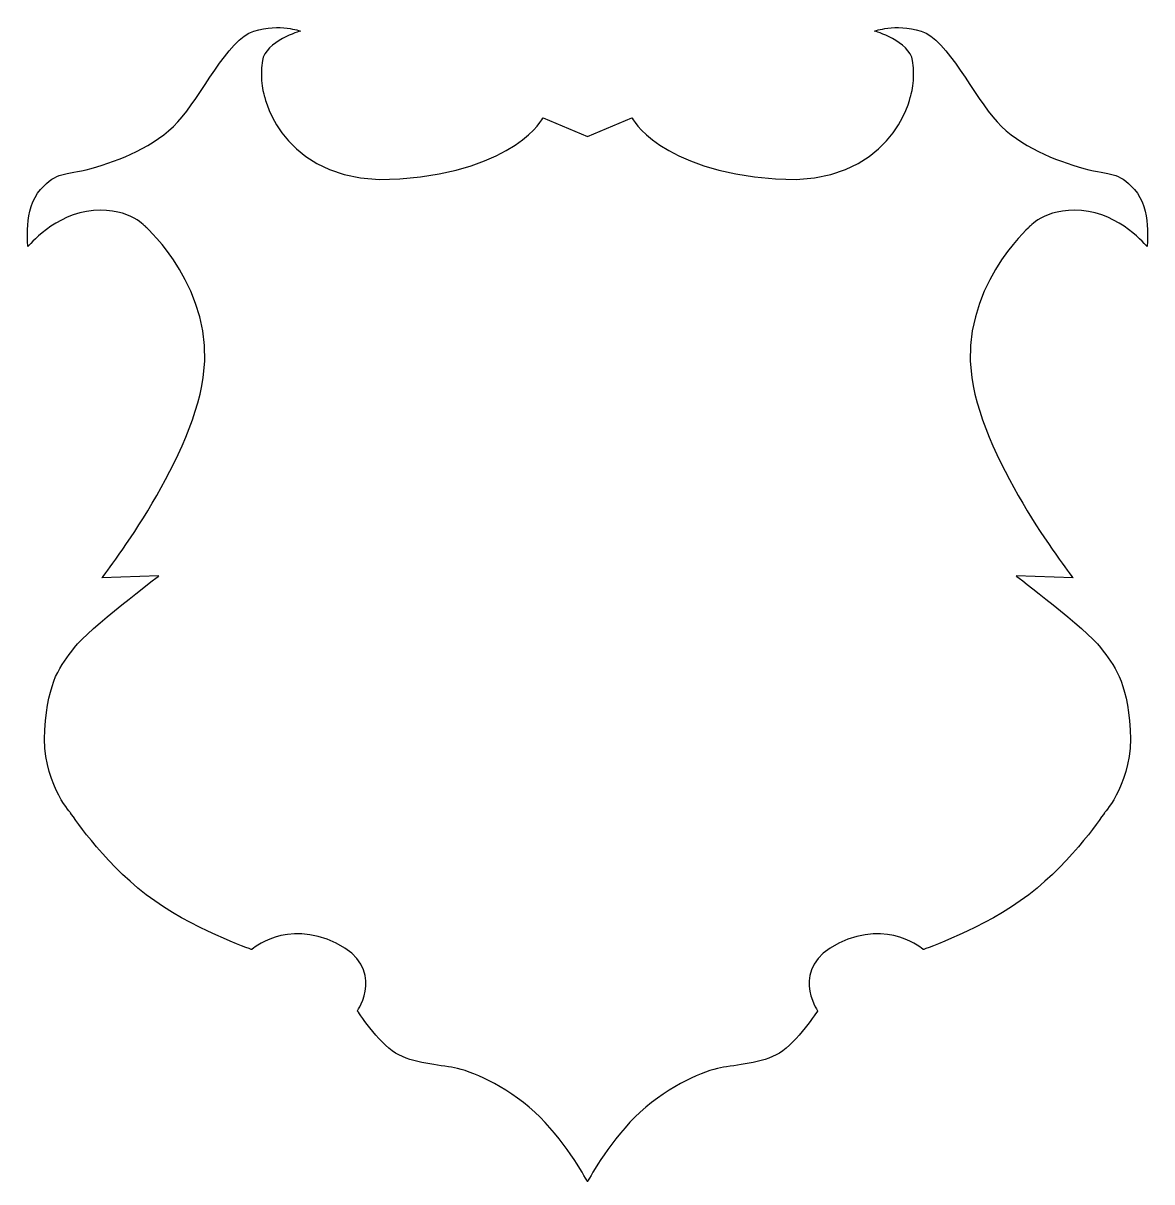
# Model space of a CAD drawing. Header units: centimetres. Extents: x -7.9 to 7.9, y -8.1 to 8.2.
import ezdxf

# ---------------------------------------------------------------- set-up
doc = ezdxf.new("R2010")
doc.units = ezdxf.units.CM
doc.header["$MEASUREMENT"] = 0
doc.layers.add('Camada 1', color=7, linetype='Continuous')

msp = doc.modelspace()

# ---------------------------------------------------------------- linework, layer by layer
at = {"layer": 'Camada 1'}
msp.add_open_spline([(7.68197, 5.83459), (7.43731, 6.10153), (7.37045, 6.0198), (6.96987, 6.13127), (6.96987, 6.13127), (6.56974, 6.24245), (6.08002, 6.43536), (5.75363, 6.78392), (5.75363, 6.78392), (5.4274, 7.13259), (5.05656, 7.94843), (4.68588, 8.05945), (4.68588, 8.05945), (4.31464, 8.17105), (4.0331, 8.05945), (4.0331, 8.05945), (4.0331, 8.05945), (4.0331, 8.05945), (4.52239, 7.91869), (4.567, 7.64432), (4.567, 7.64432), (4.61129, 7.36981), (4.53755, 7.14002), (4.53755, 7.14002), (4.53755, 7.14002), (4.53755, 7.14002), (4.27048, 5.8642), (2.63866, 5.98294), (2.63866, 5.98294), (1.00687, 6.10155), (0.62119, 6.84321), (0.62119, 6.84321), (0.62119, 6.84321), (0.62119, 6.84321), (-0.00003, 6.57696), (-0.00003, 6.57696), (-0.00003, 6.57696), (-0.00003, 6.57696), (-0.62111, 6.84321), (-0.62111, 6.84321), (-0.62111, 6.84321), (-0.62111, 6.84321), (-1.00679, 6.10156), (-2.63832, 5.98294), (-2.63832, 5.98294), (-4.27024, 5.86419), (-4.53705, 7.14002), (-4.53705, 7.14002), (-4.53705, 7.14002), (-4.53705, 7.14002), (-4.61137, 7.36981), (-4.56692, 7.64432), (-4.56692, 7.64432), (-4.52221, 7.91869), (-4.03288, 8.05945), (-4.03288, 8.05945), (-4.03288, 8.05945), (-4.03288, 8.05945), (-4.31469, 8.17105), (-4.68553, 8.05945), (-4.68553, 8.05945), (-5.05637, 7.9484), (-5.42719, 7.13256), (-5.75371, 6.78389), (-5.75371, 6.78389), (-6.07981, 6.43535), (-6.56955, 6.24245), (-6.96981, 6.13127), (-6.96981, 6.13127), (-7.37052, 6.0198), (-7.43709, 6.10153), (-7.68204, 5.83459), (-7.68204, 5.83459), (-7.9267, 5.56752), (-7.86008, 5.03348), (-7.86008, 5.03348), (-7.86008, 5.03348), (-7.86008, 5.03348), (-7.47424, 5.50077), (-6.9401, 5.53791), (-6.9401, 5.53791), (-6.40622, 5.57506), (-6.19829, 5.30055), (-6.19829, 5.30055), (-6.19829, 5.30055), (-6.19829, 5.30055), (-5.2197, 4.43272), (-5.39748, 3.19418), (-5.39748, 3.19418), (-5.57568, 1.95564), (-6.82163, 0.37586), (-6.82163, 0.37586), (-6.82163, 0.37586), (-6.82163, 0.37586), (-6.02052, 0.40544), (-6.02052, 0.40544), (-6.02052, 0.40544), (-6.02052, 0.40544), (-7.01062, -0.34367), (-7.20731, -0.60331), (-7.20731, -0.60331), (-7.40387, -0.86284), (-7.57408, -1.04466), (-7.62273, -1.76025), (-7.62273, -1.76025), (-7.67096, -2.47597), (-7.26647, -2.91746), (-7.26647, -2.91746), (-7.26647, -2.91746), (-7.26647, -2.91746), (-6.82877, -3.59239), (-6.19827, -4.07427), (-6.19827, -4.07427), (-5.56793, -4.55642), (-4.7151, -4.84577), (-4.7151, -4.84577), (-4.7151, -4.84577), (-4.7151, -4.84577), (-4.23673, -4.41172), (-3.52831, -4.75663), (-3.52831, -4.75663), (-2.82002, -5.10151), (-3.23176, -5.70606), (-3.23176, -5.70606), (-3.23176, -5.70606), (-3.23176, -5.70606), (-2.94252, -6.15104), (-2.69788, -6.29939), (-2.69788, -6.29939), (-2.45296, -6.44761), (-2.08214, -6.46624), (-1.86719, -6.50704), (-1.86719, -6.50704), (-1.65214, -6.54784), (-1.16255, -6.74427), (-0.73985, -7.13011), (-0.73985, -7.13011), (-0.34295, -7.49225), (-0.03746, -8.03705), (-0.00169, -8.1024), (-0.00169, -8.1024), (-0.00169, -8.1024), (-0.00169, -8.10912), (-0.00169, -8.10912), (-0.00169, -8.10912), (-0.00169, -8.10912), (-0.00029, -8.10687), (-0.00002, -8.10589), (-0.00002, -8.10589), (0.00083, -8.10687), (0.00194, -8.10912), (0.00194, -8.10912), (0.00194, -8.10912), (0.00194, -8.10912), (0.00194, -8.1024), (0.00194, -8.1024), (0.00194, -8.1024), (0.03771, -8.03705), (0.34307, -7.49222), (0.74007, -7.13011), (0.74007, -7.13011), (1.16264, -6.74427), (1.65222, -6.54784), (1.86741, -6.50704), (1.86741, -6.50704), (2.08207, -6.46624), (2.45333, -6.44761), (2.6981, -6.29939), (2.6981, -6.29939), (2.94289, -6.15106), (3.23214, -5.70606), (3.23214, -5.70606), (3.23214, -5.70606), (3.23214, -5.70606), (2.8205, -5.10151), (3.52866, -4.75663), (3.52866, -4.75663), (4.23669, -4.41172), (4.71534, -4.84577), (4.71534, -4.84577), (4.71534, -4.84577), (4.71534, -4.84577), (5.56804, -4.5564), (6.19878, -4.07427), (6.19878, -4.07427), (6.82896, -3.59238), (7.26666, -2.91746), (7.26666, -2.91746), (7.26666, -2.91746), (7.26666, -2.91746), (7.671, -2.47595), (7.62263, -1.76025), (7.62263, -1.76025), (7.57426, -1.04466), (7.40379, -0.86284), (7.20737, -0.60331), (7.20737, -0.60331), (7.01081, -0.34367), (6.02032, 0.40544), (6.02032, 0.40544), (6.02032, 0.40544), (6.02032, 0.40544), (6.82156, 0.37586), (6.82156, 0.37586), (6.82156, 0.37586), (6.82156, 0.37586), (5.57572, 1.95563), (5.39768, 3.19418), (5.39768, 3.19418), (5.21991, 4.43272), (6.19879, 5.30055), (6.19879, 5.30055), (6.19879, 5.30055), (6.19879, 5.30055), (6.4063, 5.57506), (6.94031, 5.53791), (6.94031, 5.53791), (7.47445, 5.50076), (7.86003, 5.03348), (7.86003, 5.03348), (7.86003, 5.03348), (7.86003, 5.03348), (7.92689, 5.56749), (7.68197, 5.83459)], degree=3, knots=[0, 0, 0, 0, 0.01754386, 0.01754386, 0.01754386, 0.01754386, 0.03508772, 0.03508772, 0.03508772, 0.03508772, 0.05263158, 0.05263158, 0.05263158, 0.05263158, 0.07017544, 0.07017544, 0.07017544, 0.07017544, 0.0877193, 0.0877193, 0.0877193, 0.0877193, 0.10526316, 0.10526316, 0.10526316, 0.10526316, 0.12280702, 0.12280702, 0.12280702, 0.12280702, 0.14035088, 0.14035088, 0.14035088, 0.14035088, 0.15789474, 0.15789474, 0.15789474, 0.15789474, 0.1754386, 0.1754386, 0.1754386, 0.1754386, 0.19298246, 0.19298246, 0.19298246, 0.19298246, 0.21052632, 0.21052632, 0.21052632, 0.21052632, 0.22807018, 0.22807018, 0.22807018, 0.22807018, 0.24561404, 0.24561404, 0.24561404, 0.24561404, 0.26315789, 0.26315789, 0.26315789, 0.26315789, 0.28070175, 0.28070175, 0.28070175, 0.28070175, 0.29824561, 0.29824561, 0.29824561, 0.29824561, 0.31578947, 0.31578947, 0.31578947, 0.31578947, 0.33333333, 0.33333333, 0.33333333, 0.33333333, 0.35087719, 0.35087719, 0.35087719, 0.35087719, 0.36842105, 0.36842105, 0.36842105, 0.36842105, 0.38596491, 0.38596491, 0.38596491, 0.38596491, 0.40350877, 0.40350877, 0.40350877, 0.40350877, 0.42105263, 0.42105263, 0.42105263, 0.42105263, 0.43859649, 0.43859649, 0.43859649, 0.43859649, 0.45614035, 0.45614035, 0.45614035, 0.45614035, 0.47368421, 0.47368421, 0.47368421, 0.47368421, 0.49122807, 0.49122807, 0.49122807, 0.49122807, 0.50877193, 0.50877193, 0.50877193, 0.50877193, 0.52631579, 0.52631579, 0.52631579, 0.52631579, 0.54385965, 0.54385965, 0.54385965, 0.54385965, 0.56140351, 0.56140351, 0.56140351, 0.56140351, 0.57894737, 0.57894737, 0.57894737, 0.57894737, 0.59649123, 0.59649123, 0.59649123, 0.59649123, 0.61403509, 0.61403509, 0.61403509, 0.61403509, 0.63157895, 0.63157895, 0.63157895, 0.63157895, 0.64912281, 0.64912281, 0.64912281, 0.64912281, 0.66666667, 0.66666667, 0.66666667, 0.66666667, 0.68421053, 0.68421053, 0.68421053, 0.68421053, 0.70175439, 0.70175439, 0.70175439, 0.70175439, 0.71929825, 0.71929825, 0.71929825, 0.71929825, 0.73684211, 0.73684211, 0.73684211, 0.73684211, 0.75438596, 0.75438596, 0.75438596, 0.75438596, 0.77192982, 0.77192982, 0.77192982, 0.77192982, 0.78947368, 0.78947368, 0.78947368, 0.78947368, 0.80701754, 0.80701754, 0.80701754, 0.80701754, 0.8245614, 0.8245614, 0.8245614, 0.8245614, 0.84210526, 0.84210526, 0.84210526, 0.84210526, 0.85964912, 0.85964912, 0.85964912, 0.85964912, 0.87719298, 0.87719298, 0.87719298, 0.87719298, 0.89473684, 0.89473684, 0.89473684, 0.89473684, 0.9122807, 0.9122807, 0.9122807, 0.9122807, 0.92982456, 0.92982456, 0.92982456, 0.92982456, 0.94736842, 0.94736842, 0.94736842, 0.94736842, 0.96491228, 0.96491228, 0.96491228, 0.96491228, 1, 1, 1, 1], dxfattribs=at)

doc.saveas('drawing.dxf')
